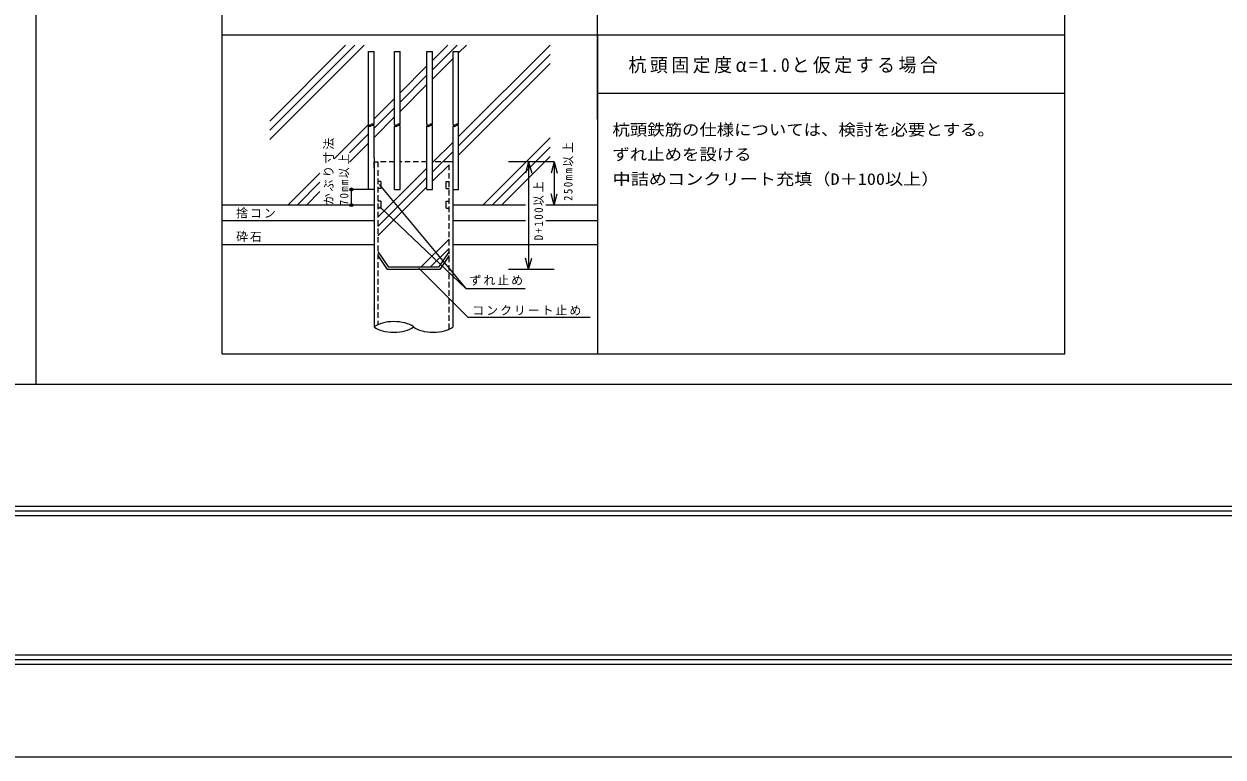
# Model space of a CAD drawing. Units: millimetres, scale not verified. Extents: x -297 to 297, y -210 to 210.
# Drawn here: x -1.3 to 127.6, y -210 to -131.1 of the extents above; entities that cross this region are included whole.
import ezdxf
from ezdxf.enums import TextEntityAlignment as Align

# ---------------------------------------------------------------- set-up
doc = ezdxf.new("R2010")
doc.units = ezdxf.units.MM
doc.header["$LTSCALE"] = 0.5
doc.header["$PDMODE"] = 32
doc.header["$PDSIZE"] = 0.3
doc.linetypes.add('DASHED1', pattern=[1.8, 1.2, -0.6])
for name, color, linetype, lineweight in [('0-2_DEFPOINTS', 1, 'Continuous', 18), ('0-7_WAKU', 7, 'Continuous', 18), ('8-8', 7, 'Continuous', 18), ('8-E', 7, 'Continuous', 9)]:
    doc.layers.add(name, color=color, linetype=linetype, lineweight=lineweight)
doc.styles.add('ＭＳ ゴシック', font='')
doc.styles.get('ＭＳ ゴシック').set_extended_font_data('MS Gothic')

msp = doc.modelspace()

# ---------------------------------------------------------------- linework, layer by layer
at = {"layer": '0-2_DEFPOINTS'}
msp.add_lwpolyline([(-297, -210), (-297, 210), (297, 210), (297, -210)], close=True, dxfattribs=at)
at = {"layer": '0-7_WAKU'}
for p, q in [((-285, -183), (285, -183)), ((-285, -183.5), (285, -183.5)), ((-285, -184), (285, -184)), ((-285, -199), (285, -199)), ((-285, -199.5), (285, -199.5)), ((-285, -200), (285, -200))]:
    msp.add_line(p, q, dxfattribs=at)
at = {"layer": '8-8', "color": 3}
for p, q in [((0, -169.9136), (0, 172.6636)), ((130.625, -169.9136), (-261.25, -169.9136))]:
    msp.add_line(p, q, dxfattribs=at)
at = {"layer": '8-E'}
for p, q in [((20, -141.3566), (20, -41.2664)), ((60.375, -141.3566), (60.375, -41.2664)), ((110.6313, -141.3566), (110.6313, -41.2664)), ((20, -166.6065), (20, -132.3065)), ((60.375, -132.3065), (60.375, -166.6065)), ((25.1, -141.5696), (33.2678, -133.4018)), ((25.1, -142.5696), (34.2678, -133.4018)), ((25.1, -143.5696), (35.2678, -133.4018)), ((35.7311, -134.0815), (36.3261, -134.0815)), ((35.7311, -141.1312), (35.7311, -134.0815)), ((36.3261, -141.9493), (36.3261, -134.0815)), ((38.5361, -134.0815), (39.1311, -134.0815)), ((38.5361, -141.9493), (38.5361, -134.0815)), ((39.1311, -141.9493), (39.1311, -134.0815)), ((42.0211, -134.0815), (42.6161, -134.0815)), ((42.0211, -141.9493), (42.0211, -134.0815)), ((42.6161, -135.0535), (44.2678, -133.4018)), ((42.6161, -136.0535), (45.2678, -133.4018)), ((42.6161, -141.9493), (42.6161, -134.0815)), ((44.8261, -134.0815), (45.4211, -134.0815)), ((44.8261, -141.9493), (44.8261, -134.0815)), ((45.4211, -143.2485), (55.275, -133.3946)), ((45.4211, -134.2485), (46.2678, -133.4018)), ((45.4211, -141.9493), (45.4211, -134.0815)), ((42.6161, -137.0535), (44.8261, -134.8435)), ((45.4211, -144.2485), (55.275, -134.3946)), ((45.4211, -145.2485), (55.275, -135.3946)), ((39.1311, -138.5385), (42.0211, -135.6485)), ((39.1311, -139.5385), (42.0211, -136.6485)), ((39.1311, -140.5385), (42.0211, -137.6485)), ((38.5361, -139.1335), (36.3261, -141.3435)), ((60.375, -138.5722), (110.6313, -138.5722)), ((36.3261, -142.3435), (38.5361, -140.1335)), ((35.7311, -141.9493), (35.7311, -141.1312)), ((36.3261, -143.3435), (38.5361, -141.1335)), ((32.0296, -145.64), (35.7311, -141.9385)), ((33.6745, -144.995), (35.7311, -142.9385)), ((35.7311, -142.9162), (35.7311, -142.0981)), ((35.7311, -148.9259), (35.7311, -142.9162)), ((36.3261, -145.5259), (36.3261, -142.0981)), ((38.5361, -142.9162), (38.5361, -142.0981)), ((38.5361, -148.9259), (38.5361, -142.9162)), ((39.1311, -142.9162), (39.1311, -142.0981)), ((39.1311, -148.9259), (39.1311, -142.9162)), ((42.0211, -142.9162), (42.0211, -142.0981)), ((42.0211, -148.9259), (42.0211, -142.9162)), ((42.6161, -142.9162), (42.6161, -142.0981)), ((42.6161, -148.9259), (42.6161, -142.9162)), ((44.8261, -142.9162), (44.8261, -142.0981)), ((44.8261, -145.5259), (44.8261, -142.9162)), ((45.4211, -142.9162), (45.4211, -142.0981)), ((45.4211, -148.9259), (45.4211, -142.9162)), ((33.6745, -145.995), (35.7311, -143.9385)), ((42.6674, -146.0022), (44.8261, -143.8435)), ((48.0437, -150.6259), (55.275, -143.3946)), ((49.0437, -150.6259), (55.275, -144.3946)), ((36.3261, -145.5259), (36.3261, -163.7231)), ((42.6161, -147.0535), (44.8261, -144.8435)), ((44.8261, -146.663), (44.8261, -145.5259)), ((50.0437, -150.6259), (55.275, -145.3946)), ((36.3261, -146.6006), (36.3261, -145.9509)), ((36.3261, -145.9509), (36.7511, -145.9509)), ((36.7511, -151.9185), (42.0211, -146.6485)), ((42.6161, -148.0535), (44.4011, -146.2685)), ((44.8261, -145.9509), (44.4011, -145.9509)), ((44.8261, -163.7257), (44.8261, -146.663)), ((55.6953, -145.9509), (50.7877, -145.9509)), ((52.9506, -145.9509), (52.6206, -147.1824)), ((52.9506, -145.9509), (52.9506, -157.5509)), ((52.9506, -145.9509), (53.2806, -147.1824)), ((55.6953, -145.9509), (55.3653, -147.1824)), ((55.6953, -145.9509), (56.0253, -147.1824)), ((55.6953, -145.9509), (55.6953, -150.6259)), ((27.0437, -150.6259), (30.5053, -147.1643)), ((28.0437, -150.6259), (30.5053, -148.1643)), ((36.7511, -152.9185), (42.0211, -147.6485)), ((37.0511, -148.0759), (36.7511, -148.0759)), ((44.1011, -148.0759), (44.4011, -148.0759)), ((44.1011, -148.8259), (44.1011, -148.0759)), ((29.0437, -150.6259), (30.5053, -149.1643)), ((33.887, -150.6259), (33.887, -148.9259)), ((36.3261, -148.9259), (33.887, -148.9259)), ((36.7511, -153.9185), (42.0211, -148.6485)), ((36.8884, -148.3953), (46.2162, -159.6036)), ((38.537, -148.9259), (39.1227, -148.9259)), ((42.0211, -148.9259), (42.6161, -148.9259)), ((44.1011, -148.8259), (44.4011, -148.8259)), ((44.8329, -148.9259), (45.4211, -148.9259)), ((55.6953, -150.6259), (55.3653, -149.3943)), ((55.6953, -150.6259), (56.0253, -149.3943)), ((36.3261, -150.6259), (20, -150.6259)), ((37.0511, -150.2009), (36.7511, -150.2009)), ((36.9442, -150.7971), (46.2162, -159.6036)), ((44.1011, -150.2009), (44.4011, -150.2009)), ((44.1011, -150.9509), (44.1011, -150.2009)), ((52.6024, -150.6259), (44.8261, -150.6259)), ((60.375, -150.6259), (54.7999, -150.6259)), ((44.1011, -150.9509), (44.4011, -150.9509)), ((36.3261, -152.3259), (20, -152.3259)), ((52.6024, -152.3259), (44.8261, -152.3259)), ((60.375, -152.3259), (54.7999, -152.3259)), ((41.3687, -157.3009), (44.4011, -154.2685)), ((36.3261, -154.8759), (20, -154.8759)), ((36.7511, -155.6002), (37.8848, -157.3009)), ((36.7511, -156.0509), (37.7511, -157.5509)), ((42.3687, -157.3009), (44.4011, -155.2685)), ((44.4011, -155.6002), (43.2673, -157.3009)), ((44.4011, -156.0509), (43.4011, -157.5509)), ((60.375, -154.8759), (44.8261, -154.8759)), ((43.2673, -157.3009), (37.8848, -157.3009)), ((52.9506, -157.5509), (52.6206, -156.3193)), ((52.9506, -157.5509), (53.2806, -156.3193)), ((43.4011, -157.5509), (37.7511, -157.5509)), ((41.1489, -157.4097), (46.4052, -162.6661)), ((55.6953, -157.5509), (50.7877, -157.5509)), ((46.2162, -159.6036), (52.565, -159.6036)), ((36.3261, -161.7969), (36.3261, -161.7647)), ((44.8261, -161.7969), (44.8261, -161.7647)), ((46.4052, -162.6661), (59.5573, -162.6661))]:
    msp.add_line(p, q, dxfattribs=at)
at = {"layer": '8-E', "color": 2}
msp.add_line((20, -132.3065), (110.6313, -132.3065), dxfattribs=at)
at = {"layer": '8-E', "linetype": 'DASHED1'}
for p, q in [((36.7511, -145.9509), (36.7511, -163.479)), ((38.5361, -145.9509), (36.7511, -145.9509)), ((42.0211, -145.9509), (39.1311, -145.9509)), ((44.4011, -145.9509), (42.6161, -145.9509)), ((44.4011, -163.9704), (44.4011, -145.9509))]:
    msp.add_line(p, q, dxfattribs=at)
at = {"layer": '8-E'}
for points in [[(20, -166.6065), (110.6313, -166.6065), (110.6313, -132.3065)], [(37.0511, -148.0759), (37.0511, -148.8259), (36.7511, -148.8259)], [(37.0511, -150.2009), (37.0511, -150.9509), (36.7511, -150.9509)]]:
    msp.add_lwpolyline(points, dxfattribs=at)
for centre, start, end in [((35.8798, -141.783), 228.18999, 311.81), ((35.8798, -142.2644), 48.18999, 131.81), ((35.8798, -141.9318), 228.18999, 311.81), ((36.1773, -142.1156), 48.18999, 131.81), ((36.1773, -141.783), 228.18999, 311.81), ((36.1773, -142.2644), 48.18999, 131.81), ((38.6848, -141.783), 228.18999, 311.81), ((38.6848, -142.2644), 48.18999, 131.81), ((38.6848, -141.9318), 228.18999, 311.81), ((38.9823, -142.1156), 48.18999, 131.81), ((38.9823, -141.783), 228.18999, 311.81), ((38.9823, -142.2644), 48.18999, 131.81), ((42.1698, -141.783), 228.18999, 311.81), ((42.1698, -142.2644), 48.18999, 131.81), ((42.1698, -141.9318), 228.18999, 311.81), ((42.4673, -142.1156), 48.18999, 131.81), ((42.4673, -141.783), 228.18999, 311.81), ((42.4673, -142.2644), 48.18999, 131.81), ((44.9748, -141.783), 228.18999, 311.81), ((44.9748, -142.2644), 48.18999, 131.81), ((44.9748, -141.9318), 228.18999, 311.81), ((45.2723, -142.1156), 48.18999, 131.81), ((45.2723, -141.783), 228.18999, 311.81), ((45.2723, -142.2644), 48.18999, 131.81)]:
    msp.add_arc(centre, 0.2231, start, end, dxfattribs=at)
for centre, start_param, end_param in [((38.4518, -163.0188), 0.58516366, 2.56211652), ((38.4599, -164.4253), 3.73353815, 5.70292217), ((42.7038, -163.0188), 0.57872356, 2.55395352)]:
    msp.add_ellipse(centre, major_axis=(-2.55, 0), ratio=0.5, start_param=start_param, end_param=end_param, dxfattribs=at)
for p in [(33.887, -148.9259), (33.887, -150.6259)]:
    msp.add_point(p, dxfattribs=at)

# ---------------------------------------------------------------- texts
at = {"layer": '8-E', "style": 'ＭＳ ゴシック'}
for s, width, p in [('杭頭鉄筋の仕様については、検討を必要とする。', 1.1, (61.973, -143.4999)), ('ずれ止めを設ける', 1.1, (61.973, -146.156)), ('中詰めコンクリート充填（D＋100以上）\u3000', 1.15, (61.973, -148.8121))]:
    msp.add_text(s, height=1.246, dxfattribs=dict(at, width=width)).set_placement(p, align=Align.BOTTOM_LEFT)
at = {"layer": '8-E', "attachment_point": 7, "style": 'ＭＳ ゴシック'}
for s, insert, char_height in [('\\T1.2;\\W0.95;杭頭固定度α=1.0と仮定する場合', (63.7004, -136.4487), 1.48), ('\\T1.17;\u3000捨コン', (20, -152.0521), 0.9348), ('\\T1.17;\u3000砕石', (20, -154.6021), 0.9348), ('\\T1.17;ずれ止め', (46.6071, -159.2684), 0.9348), ('\\T1.17;コンクリート止め', (46.9014, -162.476), 0.9348)]:
    msp.add_mtext(s, dxfattribs=dict(at, insert=insert, char_height=char_height))
at = {"layer": '8-E', "char_height": 0.9348, "attachment_point": 7, "rotation": 90, "style": 'ＭＳ ゴシック'}
for s, insert in [('\\T1.17;かぶり寸法', (32.0296, -150.6259)), ('\\T1.29;\\W0.9;250mm以上', (57.7801, -150.1633)), ('\\T1.27;\\W0.9;70mm以上', (33.6745, -150.6259)), ('\\T1.29;\\W0.9;D+100以上', (54.6043, -154.3954))]:
    msp.add_mtext(s, dxfattribs=dict(at, insert=insert))

doc.saveas('drawing.dxf')
